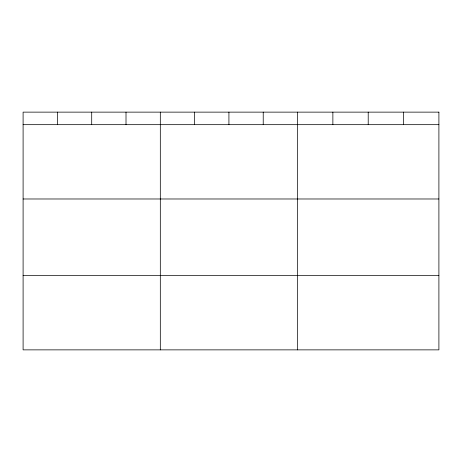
<?xml version="1.0" encoding="UTF-8"?>
<svg xmlns="http://www.w3.org/2000/svg" width="462" height="462" viewBox="0 0 462 462"><rect width="100%" height="100%" fill="white"/><g stroke="black" fill="none" stroke-linecap="round" stroke-linejoin="round"><path stroke-width="0.69" d="M23.1 124.671L438.9 124.671M23.1 198.983L438.9 198.983M23.1 275.554L438.9 275.554M403.557 112.133L403.557 124.671M368.214 112.133L368.214 124.671M332.871 112.133L332.871 124.671M297.528 112.133L297.528 349.867M263.225 112.133L263.225 124.671M228.921 112.133L228.921 124.671M194.618 112.133L194.618 124.671M160.314 112.133L160.314 349.867M126.01 112.133L126.01 124.671M91.707 112.133L91.707 124.671M57.404 112.133L57.404 124.671M438.9 112.133L23.1 112.133L23.1 349.867L438.9 349.867L438.9 112.133"/></g></svg>
